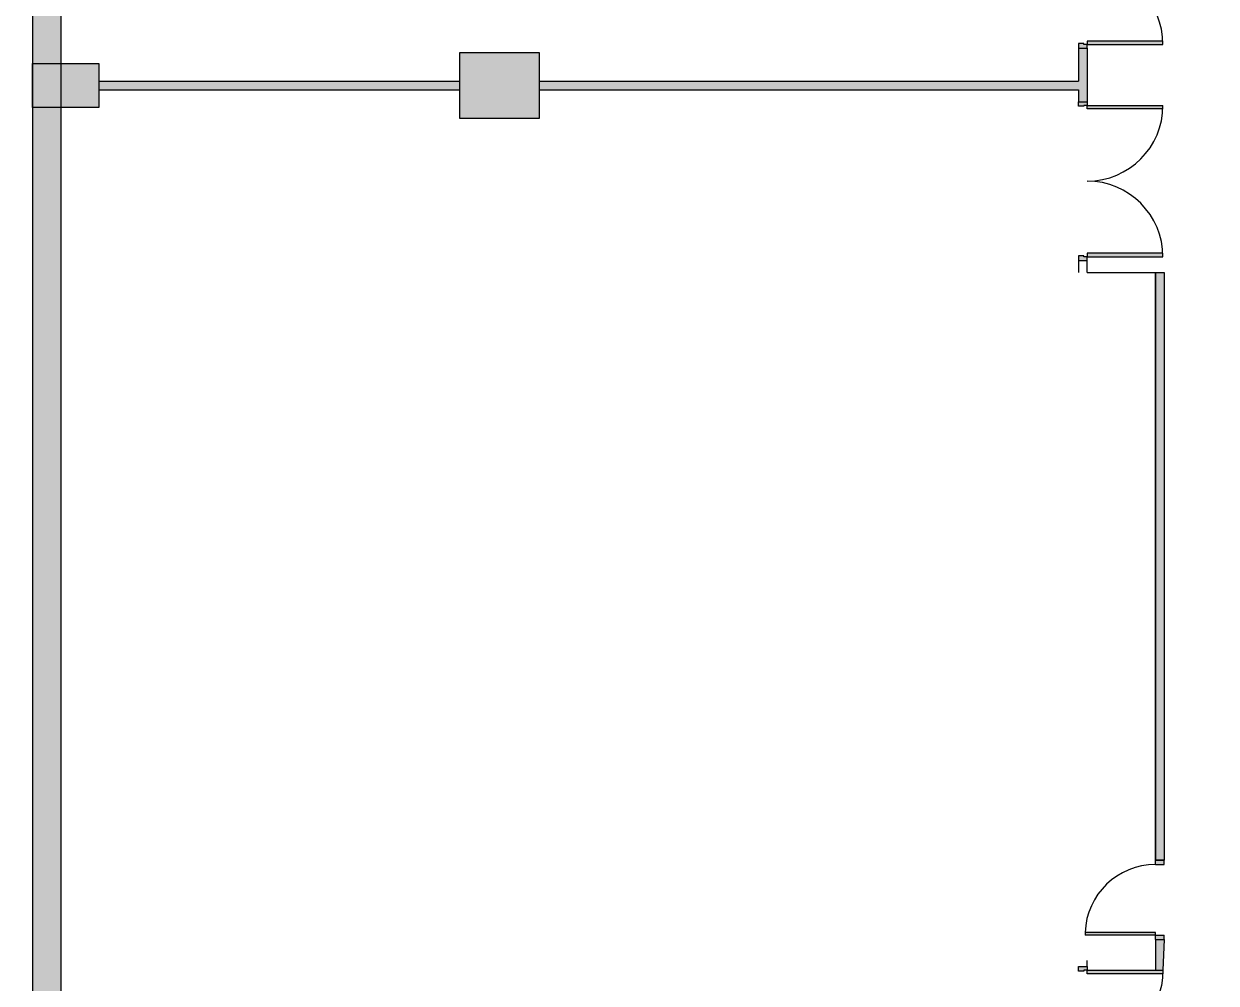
# Model space of a CAD drawing. Extents: x 1904969 to 5853062, y -2352335 to -765157.
# Drawn here: x 1904969 to 1918508, y -837107 to -826207 of the extents above; entities that cross this region are included whole.
import ezdxf

# ---------------------------------------------------------------- set-up
doc = ezdxf.new("R2010")
doc.units = 0
doc.header["$LTSCALE"] = 12
doc.header["$MEASUREMENT"] = 0
doc.layers.get('DEFPOINTS').update_dxf_attribs({"linetype": 'CONTINUOUS'})
for name, color, linetype in [('COL', 3, 'CONTINUOUS'), ('DOOR', 5, 'CONTINUOUS'), ('DR', 7, 'CONTINUOUS'), ('LINE', 18, 'CONTINUOUS'), ('partition', 7, 'CONTINUOUS'), ('stair', 7, 'CONTINUOUS'), ('WALL', 2, 'CONTINUOUS'), ('WIN', 5, 'CONTINUOUS')]:
    doc.layers.add(name, color=color, linetype=linetype)

# ---------------------------------------------------------------- blocks, each defined once
blk = doc.blocks.new('D1800-A')
at = {"layer": 'DR'}
for p, q in [((0, 0), (100, 0)), ((0, -50), (0, 0)), ((100, 0), (100, -40)), ((60, -50), (0, -50)), ((100, -40), (60, -40)), ((60, -40), (60, -50)), ((100, -40), (960, -40)), ((100, -80), (100, -40)), ((959, -80), (100, -80)), ((60, -1750), (0, -1750)), ((0, -1750), (0, -1800)), ((60, -1760), (60, -1750)), ((100, -1760), (60, -1760)), ((959, -1720), (100, -1720)), ((100, -1720), (100, -1760)), ((100, -1760), (960, -1760)), ((100, -1800), (100, -1760)), ((0, -1800), (100, -1800))]:
    blk.add_line(p, q, dxfattribs=at)
for centre, start, end in [((100, -40), 270.0001, 0), ((100, -1760), 0, 90)]:
    blk.add_arc(centre, 860, start, end, dxfattribs=at)
blk = doc.blocks.new('D900')
at = {"layer": 'DOOR', "color": 7}
for p, q in [((50, 100), (50, 899)), ((80, 899), (50, 899)), ((80, 100), (80, 899)), ((0, 100), (0, 0)), ((0, 100), (50, 100)), ((0, 0), (50, 0)), ((50, 100), (50, 0)), ((50, 100), (80, 100)), ((850, 100), (850, 0)), ((850, 100), (900, 100)), ((850, 0), (900, 0)), ((900, 100), (900, 0))]:
    blk.add_line(p, q, dxfattribs=at)
blk.add_arc((50, 100), 800, 0, 87.8509, dxfattribs=at)

msp = doc.modelspace()

# ---------------------------------------------------------------- hatches: boundary and pattern name
at = {"layer": 'partition', "linetype": 'Continuous'}
h = msp.add_hatch(color=256, dxfattribs=at)
h.dxf.hatch_style = 1
h.paths.add_polyline_path([(1905819, -790832), (1905569, -790832), (1905569, -790657), (1905069, -790657), (1905069, -791157), (1905819, -791157)])
h.paths.add_polyline_path([(1905394, -791557), (1905144, -791557), (1905144, -791657), (1905394, -791657)])
h.paths.add_polyline_path([(1905394, -792657), (1905144, -792657), (1905144, -792757), (1905394, -792757)])
h.paths.add_polyline_path([(1905394, -795057), (1905144, -795057), (1905144, -795157), (1905394, -795157)])
h.paths.add_polyline_path([(1905394, -796157), (1905144, -796157), (1905144, -796257), (1905394, -796257)])
h.paths.add_polyline_path([(1905819, -796657), (1905069, -796657), (1905069, -797157), (1905819, -797157)])
h.paths.add_polyline_path([(1905394, -797157), (1905067, -797157), (1905067, -802657), (1905394, -802657)])
h.paths.add_polyline_path([(1905819, -802657), (1905394, -802657), (1905394, -803157), (1905819, -803157)])
h.paths.add_polyline_path([(1905394, -802657), (1905069, -802657), (1905069, -803157), (1905394, -803157)])
h.paths.add_polyline_path([(1905394, -803157), (1905067, -803157), (1905067, -808657), (1905394, -808657)])
h.paths.add_polyline_path([(1909919, -802857), (1905819, -802857), (1905819, -802957), (1909919, -802957)])
h.paths.add_polyline_path([(1910819, -802532), (1909919, -802532), (1909919, -803282), (1910819, -803282)])
h.paths.add_polyline_path([(1916944, -802907), (1916944, -802857), (1910819, -802857), (1910819, -802957), (1916944, -802957)])
h.paths.add_polyline_path([(1905819, -808657), (1905394, -808657), (1905394, -809157), (1905819, -809157)])
h.paths.add_polyline_path([(1905394, -808657), (1905069, -808657), (1905069, -809157), (1905394, -809157)])
h.paths.add_polyline_path([(1905394, -809157), (1905067, -809157), (1905067, -814657), (1905394, -814657)])
h.paths.add_polyline_path([(1905819, -814657), (1905394, -814657), (1905394, -815157), (1905819, -815157)])
h.paths.add_polyline_path([(1905394, -814657), (1905069, -814657), (1905069, -815157), (1905394, -815157)])
h.paths.add_polyline_path([(1905394, -815157), (1905067, -815157), (1905067, -826657), (1905394, -826657)])
h.paths.add_polyline_path([(1910819, -814532), (1909919, -814532), (1909919, -815282), (1910819, -815282)])
h.paths.add_polyline_path([(1909919, -814857), (1905819, -814857), (1905819, -814957), (1909919, -814957)])
h.paths.add_polyline_path([(1916944, -814907), (1916944, -814857), (1910819, -814857), (1910819, -814957), (1916944, -814957)])
h.paths.add_polyline_path([(1910819, -826532), (1909919, -826532), (1909919, -827282), (1910819, -827282)])
h.paths.add_polyline_path([(1909919, -826857), (1905819, -826857), (1905819, -826957), (1909919, -826957)])
h.paths.add_polyline_path([(1905819, -826657), (1905394, -826657), (1905394, -827157), (1905819, -827157)])
h.paths.add_polyline_path([(1905394, -826657), (1905069, -826657), (1905069, -827157), (1905394, -827157)])
h.paths.add_polyline_path([(1905394, -827157), (1905067, -827157), (1905067, -838257), (1905244, -838257), (1905244, -838657), (1905394, -838657)])
h.paths.add_polyline_path([(1905244, -838257), (1904969, -838257), (1904969, -839257), (1905969, -839257), (1905969, -838982), (1905819, -838982), (1905819, -838982), (1905569, -838982), (1905569, -839157), (1905069, -839157), (1905069, -838657), (1905244, -838657)])
h.paths.add_polyline_path([(1905819, -838657), (1905069, -838657), (1905069, -839157), (1905569, -839157), (1905569, -838982), (1905819, -838982)], flags=17)
h.paths.add_polyline_path([(1910069, -838832), (1905819, -838832), (1905819, -838982), (1910069, -838982)])
h.paths.add_polyline_path([(1910569, -838407), (1910069, -838407), (1910069, -839157), (1910569, -839157)])
h.paths.add_polyline_path([(1912385, -838832), (1910569, -838832), (1910569, -838982), (1912235, -838982)])
h.paths.add_polyline_path([(1912457, -838832), (1912385, -838832), (1912235, -838982), (1912307, -838982)])
h.paths.add_polyline_path([(1917044, -826482), (1916944, -826482), (1916944, -826857), (1910819, -826857), (1910819, -826957), (1916944, -826957), (1916944, -827094), (1917044, -827094), (1917044, -826957)])
h = msp.add_hatch(color=256, dxfattribs=at)
h.dxf.hatch_style = 1
h.paths.add_polyline_path([(1917044, -826442), (1917004, -826442), (1917004, -826432), (1916944, -826432), (1916944, -826482), (1917044, -826482)])
h.paths.add_polyline_path([(1917903, -826402), (1917044, -826402), (1917044, -826442), (1917904, -826442, 0.011633)])
h.paths.add_polyline_path([(1917044, -824682), (1916944, -824682), (1916944, -824732), (1917004, -824732), (1917004, -824722), (1917044, -824722)])
h.paths.add_polyline_path([(1917869, -824722), (1917044, -824722), (1917044, -824762), (1917869, -824762)])
h.paths.add_polyline_path([(1917904, -824722), (1917869, -824722), (1917869, -824762), (1917903, -824762, 0.011633)])
h.paths.add_polyline_path([(1917869, -824382), (1917769, -824382), (1917769, -824682), (1917044, -824682), (1917044, -824722), (1917869, -824722)])
h.paths.add_polyline_path([(1917869, -823782), (1917819, -823782), (1917819, -824332), (1917869, -824332)])
h.paths.add_polyline_path([(1917819, -823782), (1917769, -823782), (1917769, -824332), (1917819, -824332)])
h.paths.add_polyline_path([(1917044, -815132), (1916944, -815132), (1916944, -815132), (1916944, -815182), (1917004, -815182), (1917004, -815172), (1917044, -815172)])
h.paths.add_polyline_path([(1917904, -815172), (1917044, -815172), (1917044, -815212), (1917903, -815212, 0.011633)])
h.paths.add_polyline_path([(1917903, -816852), (1917044, -816852), (1917044, -816892), (1917904, -816892, 0.011633)])
h.paths.add_polyline_path([(1917044, -816892), (1917004, -816892), (1917004, -816882), (1916944, -816882), (1916944, -816932), (1917044, -816932)])
h.paths.add_polyline_path([(1917869, -817482), (1917819, -817482), (1917819, -818032), (1917869, -818032)])
h.paths.add_polyline_path([(1917819, -817482), (1917769, -817482), (1917769, -818032), (1917819, -818032)])
h.paths.add_polyline_path([(1917869, -820907), (1917869, -818082), (1917769, -818082), (1917769, -820907), (1917769, -823732), (1917869, -823732)])
h.paths.add_polyline_path([(1917044, -827094), (1916944, -827094), (1916944, -827144), (1917004, -827144), (1917004, -827134), (1917044, -827134)])
h.paths.add_polyline_path([(1917904, -827134), (1917044, -827134), (1917044, -827174), (1917903, -827174, 0.011633)])
h.paths.add_polyline_path([(1917903, -828814), (1917044, -828814), (1917044, -828854), (1917904, -828854, 0.011633)])
h.paths.add_polyline_path([(1917044, -828854), (1917004, -828854), (1917004, -828844), (1916944, -828844), (1916944, -828894), (1917044, -828894)])
h.paths.add_polyline_path([(1917919, -835710), (1917819, -835710), (1917819, -835760), (1917919, -835760)])
h.paths.add_polyline_path([(1917044, -838719), (1916944, -838719), (1916944, -838832), (1917044, -838832)])
h.paths.add_polyline_path([(1917044, -838679), (1917004, -838679), (1917004, -838669), (1916944, -838669), (1916944, -838719), (1917044, -838719)], flags=17)
h.paths.add_polyline_path([(1917903, -838639), (1917044, -838639), (1917044, -838679), (1917904, -838679, 0.011633)], flags=17)
h.paths.add_polyline_path([(1917044, -837819, -0.414214), (1917904, -838679), (1917044, -838679), (1917044, -838719), (1916944, -838719), (1916944, -838669), (1917004, -838669), (1917004, -838679), (1917044, -838679), (1917044, -838639), (1917903, -838639, 0.40065), (1917044, -837819, 0.40065), (1917903, -836999), (1917044, -836999), (1917044, -836959), (1917004, -836959), (1917004, -836969), (1916944, -836969), (1916944, -836919), (1917044, -836919), (1917044, -836959), (1917904, -836959, -0.414214)])
h.paths.add_polyline_path([(1917919, -836610), (1917819, -836610), (1917819, -836959), (1917904, -836959)])
h.paths.add_polyline_path([(1917919, -836560), (1917819, -836560), (1917819, -836610), (1917919, -836610)])
h.paths.add_polyline_path([(1917819, -836530), (1917020, -836530), (1917020, -836560), (1917819, -836560)])
h.paths.add_polyline_path([(1918558, -838082), (1918508, -838082), (1918508, -838197), (1918546, -838197), (1918546, -838159), (1918558, -838159)])
h.paths.add_polyline_path([(1920235, -838082), (1920008, -838082), (1920008, -838232), (1920085, -838232)])
h.paths.add_polyline_path([(1920307, -838082), (1920235, -838082), (1920085, -838232), (1920157, -838232)])
h.paths.add_polyline_path([(1920569, -838082), (1920307, -838082), (1920157, -838232), (1920419, -838232), (1920419, -838407), (1920569, -838407)])
h.paths.add_polyline_path([(1920008, -838082), (1919958, -838082), (1919958, -838159), (1919970, -838159), (1919970, -838197), (1920008, -838197)])
h.paths.add_polyline_path([(1923269, -838382), (1923169, -838382), (1923169, -838832), (1923269, -838832)])
h.paths.add_polyline_path([(1923269, -838332), (1923209, -838332), (1923209, -838342), (1923169, -838342), (1923169, -838382), (1923269, -838382)])
h.paths.add_polyline_path([(1923169, -838302), (1922310, -838302, 0.011633), (1922309, -838342), (1923169, -838342)])
h.paths.add_polyline_path([(1923269, -836582), (1923169, -836582), (1923169, -836622), (1923209, -836622), (1923209, -836632), (1923269, -836632)])
h.paths.add_polyline_path([(1923169, -836622), (1922309, -836622, 0.011633), (1922310, -836662), (1923169, -836662)])
h.paths.add_polyline_path([(1923269, -836357), (1920369, -836357), (1920369, -835582), (1920269, -835582), (1920269, -836457), (1923169, -836457), (1923169, -836582), (1923269, -836582)])
h.paths.add_polyline_path([(1920369, -834982), (1920319, -834982), (1920319, -835532), (1920369, -835532)])
h.paths.add_polyline_path([(1920319, -834982), (1920269, -834982), (1920269, -835532), (1920319, -835532)])
h.paths.add_polyline_path([(1920369, -829857), (1920319, -829857), (1920319, -830407), (1920369, -830407)])
h.paths.add_polyline_path([(1920319, -829857), (1920269, -829857), (1920269, -830407), (1920319, -830407)])
h.paths.add_polyline_path([(1920369, -830407), (1920319, -830407), (1920269, -830407), (1920269, -834982), (1920319, -834982), (1920369, -834982)])
h = msp.add_hatch(color=256, dxfattribs=at)
h.dxf.hatch_style = 1
h.paths.add_polyline_path([(1917919, -829032), (1917819, -829032), (1917819, -835710), (1917919, -835710)])
h.paths.add_polyline_path([(1921094, -827547), (1920234, -827547, 0.011633), (1920235, -827587), (1921094, -827587)])
h.paths.add_polyline_path([(1921194, -827507), (1921094, -827507), (1921094, -827547), (1921134, -827547), (1921134, -827557), (1921194, -827557)])

# ---------------------------------------------------------------- linework, layer by layer
at = {"layer": 'COL', "color": 0}
for points in [[(1909919, -827282), (1909919, -826532), (1910819, -826532), (1910819, -827282)], [(1905819, -826657), (1905819, -827157), (1905069, -827157), (1905069, -826657)]]:
    msp.add_lwpolyline(points, close=True, dxfattribs=at)
at = {"layer": 'DEFPOINTS', "color": 0, "linetype": 'Continuous'}
for points in [[(1916944, -828894), (1916944, -829032)], [(1917044, -836919), (1917044, -836851)]]:
    msp.add_lwpolyline(points, dxfattribs=at)
at = {"layer": 'LINE', "color": 0, "linetype": 'Continuous'}
msp.add_line((1905067, -791557), (1905067, -838257), dxfattribs=at)
at = {"layer": 'partition', "color": 0}
for p, q in [((1905819, -826857), (1909919, -826857)), ((1910819, -826857), (1916944, -826857)), ((1905819, -826957), (1909919, -826957)), ((1910819, -826957), (1916944, -826957)), ((1916944, -826957), (1916944, -827094)), ((1917044, -826957), (1917044, -827094)), ((1917044, -829032), (1917044, -828894)), ((1917044, -829032), (1917919, -829032))]:
    msp.add_line(p, q, dxfattribs=at)
at = {"layer": 'partition', "linetype": 'Continuous'}
for p, q in [((1917819, -835710), (1917819, -829032)), ((1917819, -829032), (1917919, -829032)), ((1917919, -829032), (1917919, -835710)), ((1917919, -835710), (1917819, -835710))]:
    msp.add_line(p, q, dxfattribs=at)
at = {"layer": 'stair', "color": 0}
for p, q in [((1916944, -826482), (1916944, -826857)), ((1917044, -826482), (1917044, -826957)), ((1917819, -829032), (1917819, -835710)), ((1917919, -829032), (1917919, -835710)), ((1917819, -836610), (1917819, -836959)), ((1917919, -836610), (1917904, -836959))]:
    msp.add_line(p, q, dxfattribs=at)
at = {"layer": 'WALL', "color": 0}
for p, q in [((1905394, -838657), (1905394, -797157)), ((1905394, -826657), (1905394, -826257)), ((1905394, -827557), (1905394, -827157)), ((1905394, -832657), (1905394, -832257)), ((1905394, -833557), (1905394, -833157))]:
    msp.add_line(p, q, dxfattribs=at)
at = {"layer": 'WIN', "color": 0}
for p, q in [((1905394, -828657), (1905394, -827657)), ((1905394, -831057), (1905394, -828757)), ((1905394, -832157), (1905394, -831157)), ((1905394, -834657), (1905394, -833657)), ((1905394, -837057), (1905394, -834757))]:
    msp.add_line(p, q, dxfattribs=at)

# ---------------------------------------------------------------- block references
at = {"layer": 'stair', "color": 0}
for p in [(1916944, -824682), (1916944, -827094)]:
    msp.add_blockref('D1800-A', p, dxfattribs=at)
at = {"layer": 'stair', "color": 0, "rotation": 90}
msp.add_blockref('D900', (1917919, -836610), dxfattribs=at)
at = {"layer": 'stair', "color": 0, "xscale": -1, "rotation": 180}
msp.add_blockref('D1800-A', (1916944, -838719), dxfattribs=at)

doc.saveas('drawing.dxf')
